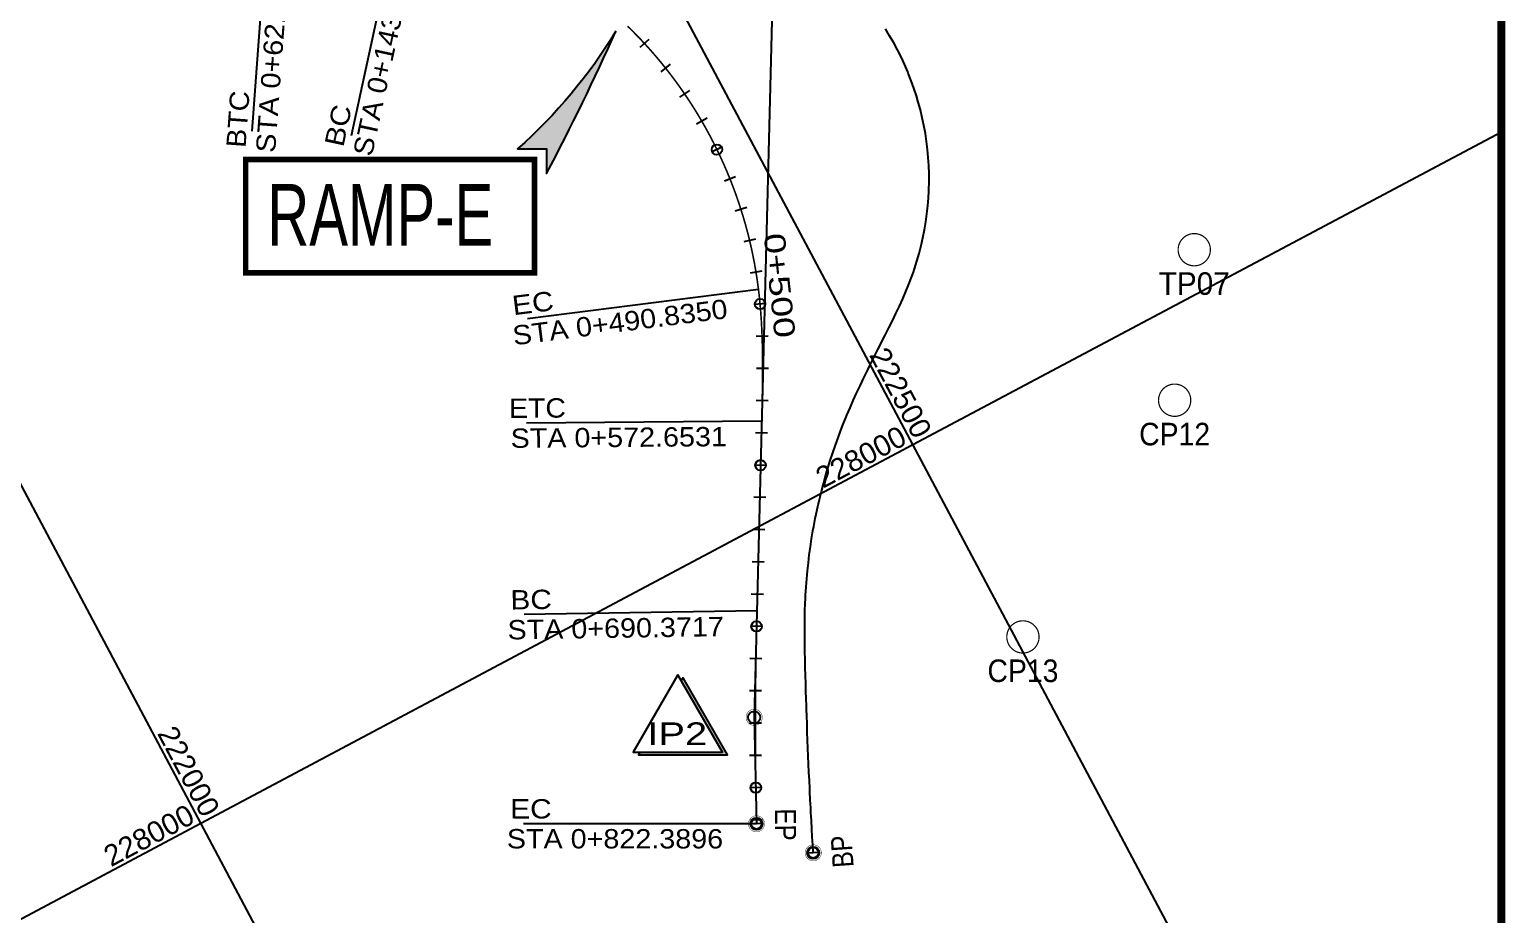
# Model space of a CAD drawing. Extents: x 228262 to 229103, y 224653 to 225247.
# Drawn here: x 228442.7 to 228625.7, y 224887.6 to 224997.4 of the extents above; entities that cross this region are included whole.
import ezdxf
from ezdxf.enums import TextEntityAlignment as Align

# ---------------------------------------------------------------- set-up
doc = ezdxf.new("R2010")
doc.units = 0
doc.header["$LTSCALE"] = 10
doc.header["$MEASUREMENT"] = 0
doc.layers.get('0').update_dxf_attribs({"linetype": 'CONTINUOUS'})
for name, color, linetype in [('CA-ALGN-CNTL', 2, 'CONTINUOUS'), ('CA-ALGN-IPLN', 1, 'CONTINUOUS'), ('CA-ALGN-IPSM', 2, 'CONTINUOUS'), ('CA-ALGN-STSM', 2, 'CONTINUOUS'), ('CA-ALGN-SUBL', 1, 'CONTINUOUS'), ('CA-ALGN-SUBT', 2, 'CONTINUOUS'), ('CA-ALGN-TEXT', 3, 'CONTINUOUS'), ('CA-LEAL', 1, 'CONTINUOUS'), ('CA-LEAT', 3, 'CONTINUOUS'), ('CV-GRID-BORD', 4, 'CONTINUOUS'), ('CV-GRID-LINE', 1, 'CONTINUOUS'), ('CV-GRID-TEXT', 4, 'CONTINUOUS'), ('CV-SURV-SYMB', 3, 'CONTINUOUS'), ('CV-SURV-TEXT', 3, 'CONTINUOUS')]:
    doc.layers.add(name, color=color, linetype=linetype)
doc.styles.add('GTXT', font='Dotum.ttf')
doc.styles.get("Standard").update_dxf_attribs({"font": 'Dotum.ttf'})

# ---------------------------------------------------------------- blocks, each defined once
blk = doc.blocks.new('CVSVCPM')
at = {"const_width": 0.15}
blk.add_lwpolyline([(0, 2, -1), (0, -2, -1), (0, 2)], format="xyb", dxfattribs=at)
at = {"style": 'GTXT', "flags": 1}
blk.add_attdef('NO', text='', height=2.5, dxfattribs=at).set_placement((0, 4.760439115567124), align=Align.MIDDLE)
blk = doc.blocks.new('CASTAMS')
blk.add_line((0, -1.5), (0, 1.5))
at = {"style": 'GTXT', "flags": 1}
for tag, p in [('STA_DST', (0, -3.624746947281125)), ('XSEC_DAT', (0, -6.854719476030255))]:
    blk.add_attdef(tag, text='', height=2.5, dxfattribs=at).set_placement(p, align=Align.MIDDLE)
blk = doc.blocks.new('CASTAMM')
blk.add_line((0, -1.5), (0, 1.5))
blk.add_circle((0, 0), 1.3)
at = {"style": 'GTXT', "flags": 1}
for tag, p in [('STA_DST', (0, -3.624746947281125)), ('XSEC_DAT', (0, -6.854719476030255))]:
    blk.add_attdef(tag, text='', height=2.5, dxfattribs=at).set_placement(p, align=Align.MIDDLE)
blk = doc.blocks.new('CAIPMRK')
at = {"const_width": 0.1}
blk.add_lwpolyline([(-2, 0, -0.9999999999999999), (2, 0, -1)], format="xyb", close=True, dxfattribs=at)
blk.add_circle((0, 0), 1.5)

msp = doc.modelspace()

# ---------------------------------------------------------------- hatches: boundary and pattern name
at = {"layer": 'CA-ALGN-TEXT'}
msp.add_hatch(color=256, dxfattribs=at).paths.add_polyline_path([(228528.6074773532, 224907.7633573587), (228518.4121654331, 224907.7633566394), (228518.2095510634, 224907.4124181994), (228529.2596934442, 224907.412418979), (228523.7346215786, 224916.9821226065), (228523.5098207702, 224916.5927561213)])
at = {"layer": 'CA-LEAL'}
h = msp.add_hatch(color=256, dxfattribs=at)
edge = h.paths.add_edge_path()
edge.add_arc((228461.290017937, 225030.0300141353), 63.30297680759396, 311.4591338655439, 328.73294369945853, ccw=False)
edge.add_line((228503.2020128953, 224982.588981776), (228506.810386329, 224982.5889820305))
edge.add_line((228506.810386329, 224982.5889820305), (228506.810386546, 224979.5134852881))
edge.add_arc((228230.3956561345, 225124.8525515058), 312.295608930891, 332.26457371009, 335.8680939628065)

# ---------------------------------------------------------------- linework, layer by layer
at = {"layer": 'CA-ALGN-CNTL', "const_width": 0.2000000000000009}
msp.add_lwpolyline([(228516.8463944482, 224997.8114543027), (228517.5568782112, 224997.1077612845), (228518.2544525934, 224996.3912672932), (228518.9388835398, 224995.6622080368), (228519.6099466518, 224994.9208266228), (228520.2674192969, 224994.167367098), (228520.911086733, 224993.4020799693), (228521.540732452, 224992.625214805), (228522.1561504295, 224991.8370312777), (228522.7571364066, 224991.0377899991), (228523.3434941272, 224990.2277535703), (228523.9150262842, 224989.4071908297), (228524.4715453389, 224988.576373544), (228525.0128682233, 224987.7355735921), (228525.5388151772, 224986.8850736722), (228526.0492119622, 224986.0251503579), (228526.5438903524, 224985.1560902152), (228527.0226865927, 224984.2781799221), (228527.4854422257, 224983.3917089733), (228527.9320049186, 224982.4969723854), (228528.3622268093, 224981.5942652869), (228528.7759662724, 224980.683883857), (228529.1730859292, 224979.7661333288), (228529.5534539227, 224978.8413128104), (228529.9169453476, 224977.9097296365), (228530.263439769, 224976.9716912538), (228530.5928211111, 224976.0275096919), (228530.9049831784, 224975.0774954383), (228531.1998223681, 224974.1219626241), (228531.4772403753, 224973.1612281977), (228531.7371443046, 224972.1956074533), (228531.979451856, 224971.2254213186), (228532.2040780248, 224970.2509915487), (228532.4109521573, 224969.2726384684), (228532.600004427, 224968.2906851075), (228532.7711730094, 224967.3054564857), (228532.9244013782, 224966.3172804394), (228533.0596375896, 224965.3264804463), (228533.0804644729, 224965.160794084), (228533.176944664, 224964.3333980741), (228533.2770998193, 224963.3384375164), (228533.3611794334, 224962.3419898823), (228533.4302685158, 224961.3443874466), (228533.4854611983, 224960.3459197664), (228533.5103837648, 224959.7943223846), (228533.5104859756, 224959.7918850769), (228533.5278591935, 224959.3468238013), (228533.5585651096, 224958.3473007448), (228533.5786826748, 224957.347507083), (228533.5893235771, 224956.347567292), (228533.5915985221, 224955.3475736139), (228533.5866162948, 224954.3475878224), (228533.5754897719, 224953.3476512156), (228533.5593288581, 224952.3477808602), (228533.5392463873, 224951.347984054), (228533.516353048, 224950.3482465685), (228533.4917578753, 224949.3485487654), (228533.4783978574, 224948.8180890069), (228533.4665566036, 224948.3488661996), (228533.4413248638, 224947.3491855547), (228533.4160940629, 224946.349503144), (228533.390865028, 224945.3498216722), (228533.3656342271, 224944.3501392615), (228533.3404051921, 224943.3504577896), (228533.3151734523, 224942.3507771448), (228533.2899426514, 224941.351094734), (228533.2647136165, 224940.3514132622), (228533.2394828156, 224939.3517308515), (228533.2142528417, 224938.3520511455), (228533.1890220408, 224937.3523687348), (228533.16379124, 224936.352686324), (228533.138562205, 224935.3530048522), (228533.1133314041, 224934.3533224415), (228533.0880996643, 224933.3536417967), (228533.0628706293, 224932.3539603248), (228533.0376398285, 224931.3542779141), (228533.0124107935, 224930.3545964423), (228532.9871790537, 224929.3549157974), (228532.9619482528, 224928.3552333866), (228532.9367192178, 224927.3555519148), (228532.911488417, 224926.355869504), (228532.8862576161, 224925.3561870933), (228532.8843819567, 224925.2818739949), (228532.861785031, 224924.3564887822), (228532.8390734499, 224923.3567460079), (228532.8181307633, 224922.3569652312), (228532.7989533275, 224921.3571490448), (228532.7815437352, 224920.3573010925), (228532.7659028135, 224919.3574240791), (228532.7520269185, 224918.3575205977), (228532.7399213479, 224917.3575934648), (228532.7295815191, 224916.3576470393), (228532.7210082589, 224915.3576840261), (228532.7142050993, 224914.3577063029), (228532.7091682842, 224913.3577209334), (228532.7058987528, 224912.3577261518), (228532.7043963931, 224911.3577264286), (228532.7046628588, 224910.3577271737), (228532.7066972112, 224909.3577301529), (228532.7104985112, 224908.357737132), (228532.7160666469, 224907.3577525819), (228532.7234024451, 224906.3577792073), (228532.732506733, 224905.3578197132), (228532.7433784594, 224904.3578803361), (228532.7560176245, 224903.357961076), (228532.7704232893, 224902.3580636989), (228532.7865988736, 224901.3581945532), (228532.8045389676, 224900.3583552931), (228532.8242479303, 224899.3585505011), (228532.834289718, 224898.8807444741), (228532.8342930348, 224898.8805763521), (228532.8342939737, 224898.8805745862)], dxfattribs=at)
at = {"layer": 'CA-ALGN-CNTL'}
msp.add_lwpolyline([(228539.876640781, 224895.2769426775), (228539.8766397301, 224895.2769489142), (228539.816892361, 224896.2751557678), (228539.758636761, 224897.2734581461), (228539.701875859, 224898.2718462806), (228539.646607062, 224899.2703165276), (228539.5928321359, 224900.268869826), (228539.5612861, 224900.8680402133), (228539.5099005096, 224901.8667177832), (228539.460008902, 224902.8654739338), (228539.4404713675, 224903.2649967344), (228539.3926717703, 224904.2638527092), (228539.346367207, 224905.262781028), (228539.3015560237, 224906.2617762811), (228539.2582391593, 224907.2608367027), (228539.2164166139, 224908.2599622929), (228539.1760884994, 224909.2591485807), (228539.1372557547, 224910.2583938003), (228539.099917553, 224911.257695247), (228539.0640738942, 224912.2570529206), (228539.0364757919, 224913.0565765914), (228539.023033874, 224913.4563505044), (228538.9904798911, 224914.4558218989), (228538.9655109592, 224915.2554320084), (228538.9503935416, 224915.755202121), (228538.9356470829, 224916.2549859997), (228538.934505824, 224916.2942592396), (228538.9345043251, 224916.2942833592), (228538.9067979511, 224917.2545698838), (228538.8793042786, 224918.2541904062), (228538.8545761122, 224919.253883783), (228538.8340283055, 224920.2536729302), (228538.8190690968, 224921.2535591253), (228538.8111098767, 224922.2535249356), (228538.8115655249, 224923.2535208064), (228538.8218464072, 224924.2534630712), (228538.8433603657, 224925.2532259487), (228538.8775182402, 224926.2526354189), (228538.9007233501, 224926.7716765959), (228538.9256999803, 224927.2514647945), (228538.9886148136, 224928.2494750606), (228539.0662879885, 224929.2464440674), (228539.1586980562, 224930.2421565476), (228539.2658281506, 224931.2363928755), (228539.38765423, 224932.2289341401), (228539.5241476701, 224933.2195657892), (228539.6752817244, 224934.2080697388), (228539.8410215318, 224935.1942303857), (228539.9422085158, 224935.7562732979), (228540.1308208967, 224936.7383159475), (228540.2413784783, 224937.2802729892), (228540.4472218905, 224938.2341049942), (228540.4911090076, 224938.4292306892), (228540.5580244309, 224938.7216726238), (228540.6492596603, 224939.1111276346), (228540.8874201502, 224940.0823445351), (228541.1399215886, 224941.0499311728), (228541.4067074756, 224942.0136785601), (228541.6877196575, 224942.9733723001), (228541.982897991, 224943.9288059978), (228542.2921771469, 224944.8797659712), (228542.615488867, 224945.8260483064), (228542.9527640665, 224946.7674463846), (228543.3039265967, 224947.7037498317), (228543.6689018511, 224948.6347581535), (228543.9032826983, 224949.2121391674), (228544.04759734, 224949.560270408), (228544.4394086186, 224950.4803072422), (228544.8430402502, 224951.3952218248), (228545.2571637112, 224952.3054380719), (228545.6804637091, 224953.2114231772), (228546.1116472365, 224954.1136833653), (228546.5494338018, 224955.0127609622), (228546.6376724586, 224955.1922433606), (228546.8147485756, 224955.5509126936), (228547.2604697351, 224956.4460841321), (228547.4397601075, 224956.8036520748), (228547.8897941849, 224957.6966634671), (228548.3414167782, 224958.5888727316), (228548.4691564735, 224958.8409445108), (228548.4691804121, 224958.8409889511), (228548.7932949703, 224959.4809506138), (228549.2431921948, 224960.374031944), (228549.6883480602, 224961.269482686), (228550.1259780118, 224962.1686333046), (228550.5532608166, 224963.0727426641), (228550.9673355904, 224963.9829737963), (228551.365282822, 224964.9003656897), (228551.7441215124, 224965.8258045864), (228552.1008106742, 224966.7599998638), (228552.2918045571, 224967.2931234943), (228552.4322765609, 224967.7034328223), (228552.7366675568, 224968.6559434513), (228553.013642716, 224969.6167841816), (228553.2629775125, 224970.5851674142), (228553.4844664662, 224971.5602952907), (228553.6779283285, 224972.541366981), (228553.8432024387, 224973.527581276), (228553.9801552963, 224974.5181242261), (228554.0886730499, 224975.512183269), (228554.1686669063, 224976.508945575), (228554.2120810088, 224977.307749175), (228554.2200715892, 224977.5075881674), (228554.2428448906, 224978.5072958048), (228554.2369681193, 224979.5072430982), (228554.2024447138, 224980.5066141605), (228554.1393060998, 224981.5045830688), (228554.0476004231, 224982.5003350557), (228553.9274054707, 224983.493050728), (228553.7788185664, 224984.4819165502), (228553.6019620927, 224985.4661187196), (228553.3969824393, 224986.4448494036), (228553.1640455331, 224987.4173066268), (228552.9033458912, 224988.3826900247), (228552.6749364347, 224989.1493722969), (228552.3648150711, 224990.10003444), (228552.0275838318, 224991.0414193421), (228551.6635205669, 224991.9727573569), (228551.58751477, 224992.157750716), (228551.1916489506, 224993.0760229526), (228550.7696407559, 224993.9825763692), (228550.3218308931, 224994.8766679461), (228549.8485920797, 224995.7575626229), (228549.3503092825, 224996.6245363826), (228548.8273912518, 224997.4768801192)], dxfattribs=at)
at = {"layer": 'CA-ALGN-IPLN'}
msp.add_lwpolyline([(228459.9595865861, 225014.3122687696), (228535.0610702839, 225011.5270700619), (228532.5512366245, 224912.081893824), (228532.8342939737, 224898.8805745862)], dxfattribs=at)
at = {"layer": 'CA-ALGN-SUBL', "linetype": 'Continuous'}
for p, q in [((228472.3752132065, 225013.8518251231), (228470.2631277711, 224984.762421284)), ((228488.661434808, 225012.4371419241), (228482.568999788, 224984.2127844153)), ((228533.0804644729, 224965.160794084), (228504.4367595595, 224961.5179531474)), ((228533.4783978574, 224948.8180890069), (228504.313372, 224948.5823193508)), ((228532.8843819567, 224925.2818739949), (228504.0134826375, 224924.8309929037)), ((228532.834289718, 224898.8807444741), (228503.9598718628, 224898.8914580057))]:
    msp.add_line(p, q, dxfattribs=at)
at = {"layer": 'CA-ALGN-TEXT'}
msp.add_lwpolyline([(228523.0824054876, 224917.3330609862), (228517.5573349723, 224907.7633565791), (228528.6074773532, 224907.7633573587)], close=True, dxfattribs=at)
msp.add_lwpolyline([(228518.4121654331, 224907.7633566394), (228518.2095510634, 224907.4124181994), (228529.2596934442, 224907.412418979), (228523.7346215786, 224916.9821226065), (228523.5098207702, 224916.5927561213)], dxfattribs=at)
at = {"layer": 'CA-LEAL'}
msp.add_lwpolyline([(228515.3987057996, 224997.1740136103, -0.07551426248393864), (228503.2020128953, 224982.588981776), (228506.810386329, 224982.5889820305), (228506.810386546, 224979.5134852881, 0.01572461911802678), (228515.3987057996, 224997.1740136103, 0.3054381006199533)], format="xyb", dxfattribs=at)
at = {"layer": 'CA-LEAL', "const_width": 0.6739200000000032}
msp.add_lwpolyline([(228469.4946878077, 224981.2667638068), (228505.3042360519, 224981.2667663332), (228505.3042370438, 224967.2077334925), (228469.4946887997, 224967.207730966)], close=True, dxfattribs=at)
at = {"layer": 'CV-GRID-BORD', "const_width": 1.000000000000005}
msp.add_lwpolyline([(228326.3143654901, 224791.5561755943), (228625.2211280196, 224791.5561966838), (228625.2211043113, 225127.582417074), (228326.3143417817, 225127.5823959845)], close=True, dxfattribs=at)
at = {"layer": 'CV-GRID-LINE', "linetype": 'Continuous'}
for p, q in [((228552.2269054166, 224945.9002875363), (228505.2797429084, 225034.1950435098)), ((228552.2269054166, 224945.9002875363), (228505.2797429084, 225034.1950435098)), ((228552.2269054166, 224945.9002875363), (228505.2797429084, 225034.1950435098)), ((228552.2269054166, 224945.9002875363), (228505.2797429084, 225034.1950435098)), ((228552.2269054166, 224945.9002875363), (228505.2797429084, 225034.1950435098)), ((228463.9321494431, 224898.953125028), (228416.9849869348, 224987.2478810016)), ((228463.9321494431, 224898.953125028), (228416.9849869348, 224987.2478810016)), ((228463.9321494431, 224898.953125028), (228416.9849869348, 224987.2478810016)), ((228463.9321494431, 224898.953125028), (228416.9849869348, 224987.2478810016)), ((228463.9321494431, 224898.953125028), (228416.9849869348, 224987.2478810016)), ((228552.2269054166, 224945.9002875363), (228625.2211143915, 224984.7120035111)), ((228552.2269054166, 224945.9002875363), (228625.2211143915, 224984.7120035111)), ((228552.2269054166, 224945.9002875363), (228625.2211143915, 224984.7120035111)), ((228552.2269054166, 224945.9002875363), (228625.2211143915, 224984.7120035111)), ((228552.2269054166, 224945.9002875363), (228625.2211143915, 224984.7120035111)), ((228463.9321494431, 224898.953125028), (228552.2269054166, 224945.9002875363)), ((228463.9321494431, 224898.953125028), (228552.2269054166, 224945.9002875363)), ((228463.9321494431, 224898.953125028), (228552.2269054166, 224945.9002875363)), ((228463.9321494431, 224898.953125028), (228552.2269054166, 224945.9002875363)), ((228463.9321494431, 224898.953125028), (228552.2269054166, 224945.9002875363)), ((228599.1740679249, 224857.6055315628), (228552.2269054166, 224945.9002875363)), ((228599.1740679249, 224857.6055315628), (228552.2269054166, 224945.9002875363)), ((228599.1740679249, 224857.6055315628), (228552.2269054166, 224945.9002875363)), ((228599.1740679249, 224857.6055315628), (228552.2269054166, 224945.9002875363)), ((228375.6373934695, 224852.0059625198), (228463.9321494431, 224898.953125028)), ((228375.6373934695, 224852.0059625198), (228463.9321494431, 224898.953125028)), ((228375.6373934695, 224852.0059625198), (228463.9321494431, 224898.953125028)), ((228375.6373934695, 224852.0059625198), (228463.9321494431, 224898.953125028)), ((228375.6373934695, 224852.0059625198), (228463.9321494431, 224898.953125028)), ((228510.8793119513, 224810.6583690545), (228463.9321494431, 224898.953125028)), ((228510.8793119513, 224810.6583690545), (228463.9321494431, 224898.953125028)), ((228510.8793119513, 224810.6583690545), (228463.9321494431, 224898.953125028)), ((228510.8793119513, 224810.6583690545), (228463.9321494431, 224898.953125028))]:
    msp.add_line(p, q, dxfattribs=at)

# ---------------------------------------------------------------- block references
at = {"layer": 'CA-ALGN-IPSM', "xscale": 0.5, "yscale": 0.5}
for p in [(228532.5512366245, 224912.081893824), (228532.8342939737, 224898.8805745862), (228539.8766407811, 224895.2769426775)]:
    msp.add_blockref('CAIPMRK', p, dxfattribs=at)
at = {"layer": 'CA-ALGN-STSM', "xscale": 0.5, "yscale": 0.5, "zscale": 0.5}
for name, p, rotation in [('CASTAMS', (228518.9388830703, 224995.6622089198), 132.67081055435), ('CASTAMS', (228521.540732452, 224992.625214805), 128.5037571500245), ('CASTAMS', (228523.9150262842, 224989.4071908297), 124.3368423408301), ('CASTAMS', (228526.0492119622, 224986.0251503579), 120.1699310481922), ('CASTAMM', (228527.9320058015, 224982.4969728549), 116.0028399488803), ('CASTAMS', (228529.5534535093, 224978.8413114579), 111.8359846389117), ('CASTAMS', (228530.9049845308, 224975.0774950248), 107.6689789545195), ('CASTAMS', (228531.9794505035, 224971.2254217321), 103.5020513268319), ('CASTAMS', (228532.7711730094, 224967.3054564857), 99.33507031832477), ('CASTAMM', (228533.2770993499, 224963.3384383993), 95.27502334497734), ('CASTAMS', (228533.527858724, 224959.3468246843), 92.08409403627617), ('CASTAMS', (228533.5915985221, 224955.3475736138), 89.91180007968681), ('CASTAMS', (228533.5392463873, 224951.347984054), 88.7582097546961), ('CASTAMS', (228533.4413262162, 224947.3491851413), 88.55430303935556), ('CASTAMM', (228533.3404038397, 224943.3504582031), 88.55430303793136), ('CASTAMS', (228533.2394832291, 224939.3517322039), 88.55430303789635), ('CASTAMS', (228533.138561322, 224935.3530043827), 88.55421988295637), ('CASTAMS', (228533.0376407114, 224931.3542783835), 88.5542198802132), ('CASTAMS', (228532.9367183349, 224927.3555514454), 88.55421988156716), ('CASTAMM', (228532.8390734499, 224923.3567460079), 88.74923139339312), ('CASTAMS', (228532.7659019305, 224919.3574236097), 89.15441505149786), ('CASTAMS', (228532.7210096114, 224915.3576836126), 89.55953492925288), ('CASTAMS', (228532.704397276, 224911.3577268981), 89.96464699560478), ('CASTAMS', (228532.7160662334, 224907.3577512295), 90.36968198327185), ('CASTAMM', (228532.7560172111, 224903.3579597236), 90.77483507678677), ('CASTAMM', (228532.8342939737, 224898.8805745862), 91.17995606658793), ('CASTAMS', (228532.8242470474, 224899.3585500317), 91.1799560693379), ('CASTAMM', (228539.8766456437, 224895.276957169), 93.42606221134594)]:
    msp.add_blockref(name, p, dxfattribs=dict(at, rotation=rotation))
at = {"layer": 'CV-SURV-SYMB'}
for p, rotation in [((228587.1241102352, 224970.0798067179), 180.0000040425014), ((228587.1241102351, 224970.0798067179), 90.00000404250149), ((228587.1241102352, 224970.0798067179), 180.0000040425014), ((228587.1241102351, 224970.0798067179), 90.00000404250149), ((228587.1241102352, 224970.0798067179), 180.0000040425014), ((228587.1241102351, 224970.0798067179), 90.00000404250149), ((228584.6937860305, 224951.4116898268), 180.0000040425014), ((228584.6937860304, 224951.4116898268), 90.00000404250149), ((228584.6937860305, 224951.4116898268), 180.0000040425014), ((228584.6937860304, 224951.4116898268), 90.00000404250149), ((228584.6937860305, 224951.4116898268), 180.0000040425014), ((228584.6937860304, 224951.4116898268), 90.00000404250149), ((228565.8771041909, 224922.0555883052), 180.0000040429183), ((228565.8771041909, 224922.0555883052), 90.00000404291839), ((228565.8771041909, 224922.0555883052), 180.0000040429183), ((228565.8771041909, 224922.0555883052), 90.00000404291839)]:
    msp.add_blockref('CVSVCPM', p, dxfattribs=dict(at, rotation=rotation))

# ---------------------------------------------------------------- texts
at = {"layer": 'CA-ALGN-SUBT'}
for s, rotation, width, p, p2 in [('  STA 0+62.1208', 85.7669680178641, 1.021215666967884, (228472.9863439996, 224980.0556028601), (228474.9792993406, 225006.9819518942)), ('  STA 0+143.9390', 77.81917868081497, 1.014685635659691, (228484.7088414477, 224979.5972079567), (228490.7855733024, 225007.7488241281)), ('  BTC', 85.8472312678172, 1.017955801140247, (228469.3258952173, 224980.7180476855), (228469.9776396863, 224989.6944191725)), ('  BC', 77.81917868648037, 1.043909348488529, (228481.1550998448, 224980.7069123564), (228482.6742828078, 224987.7448163994)), ('  EC', 7.247840268327156, 1.070183930347567, (228500.6602148702, 224961.6851720248), (228507.8026854554, 224962.5935354612)), ('  STA 0+490.8350', 7.2478402625887, 1.014685635660255, (228500.7957925274, 224957.9646691106), (228529.3656748687, 224961.5981228534)), ('  ETC', 0.4631693647234356, 1.03783327078633, (228500.2066912907, 224949.1910362113), (228509.2063981096, 224949.2637898998)), ('  STA 0+572.6531', 0.46316936959738, 1.014685635628577, (228500.3732460343, 224945.4823822959), (228529.1723078543, 224945.7151941013)), ('  BC', 0.8947266542245623, 1.043909348489228, (228500.2786341672, 224925.4150809514), (228507.4777570071, 224925.5275110602)), ('  STA 0+690.3717', 0.8947266486632017, 1.014685635661208, (228500.0016844615, 224921.7024239385), (228528.7981758213, 224922.1521443709)), ('  EC', 359.9787437927037, 1.070183930352415, (228500.2348380308, 224899.5351775824), (228507.4348382432, 224899.5325064484)), ('  STA 0+822.3896', 359.9787437868557, 1.014685635662309, (228499.8985723054, 224895.8274223859), (228528.698573155, 224895.816737847))]:
    msp.add_text(s, height=2.400000235847497, rotation=rotation, dxfattribs=dict(at, width=width)).set_placement(p, p2, align=Align.FIT)
at = {"layer": 'CA-ALGN-TEXT'}
for s, height, rotation, width, p, p2 in [('     0+500', 2.60000000000001, 276.080780647632, 1.177567107012412, (228533.0433808831, 224978.4066014075), (228535.1090260948, 224959.0163175029)), (' IP2', 2.800000000000013, 4.042615183139997e-06, 1.244645735777886, (228517.919241329, 224908.6523679941), (228526.719241329, 224908.652368615)), ('EP', 2.600000000000012, 270.6944304120655, 0.8708495804288063, (228535.1167490473, 224900.7631448718), (228535.1652282488, 224896.7634386622)), ('BP', 2.600000000000012, 93.90666468406278, 0.8374048402672497, (228544.8926116567, 224893.5357015249), (228544.6200862907, 224897.5264069664))]:
    msp.add_text(s, height=height, rotation=rotation, dxfattribs=dict(at, width=width)).set_placement(p, p2, align=Align.FIT)
at = {"layer": 'CA-LEAT', "width": 0.72}
msp.add_text('RAMP-E', height=7.647768031887391, rotation=4.046083187095707e-06, dxfattribs=at).set_placement((228472.1732609665, 224970.5748487915))
at = {"layer": 'CV-GRID-TEXT'}
for s, rotation, width, p, p2 in [('222500', 298.0000040424686, 0.9496198943430639, (228546.7586362895, 224957.036625927), (228552.3922957905, 224946.4412552102)), ('222500', 298.0000040424686, 0.9496198943430639, (228546.7586362895, 224957.036625927), (228552.3922957905, 224946.4412552102)), ('222500', 298.0000040424686, 0.9496198943430639, (228546.7586362895, 224957.036625927), (228552.3922957905, 224946.4412552102)), ('222500', 298.0000040424686, 0.9496198943430639, (228546.7586362895, 224957.036625927), (228552.3922957905, 224946.4412552102)), ('222500', 298.0000040424686, 0.9496198943430639, (228546.7586362895, 224957.036625927), (228552.3922957905, 224946.4412552102)), ('228000', 28.00000404246861, 0.9496198943430639, (228541.0905670259, 224940.4320184091), (228551.6859377427, 224946.0656779101)), ('228000', 28.00000404246861, 0.9496198943430639, (228541.0905670259, 224940.4320184091), (228551.6859377427, 224946.0656779101)), ('228000', 28.00000404246861, 0.9496198943430639, (228541.0905670259, 224940.4320184091), (228551.6859377427, 224946.0656779101)), ('228000', 28.00000404246861, 0.9496198943430639, (228541.0905670259, 224940.4320184091), (228551.6859377427, 224946.0656779101)), ('228000', 28.00000404246861, 0.9496198943430639, (228541.0905670259, 224940.4320184091), (228551.6859377427, 224946.0656779101)), ('222000', 298.0000040425913, 0.9496198943441452, (228458.463880316, 224910.0894634188), (228464.097539817, 224899.4940927019)), ('222000', 298.0000040425913, 0.9496198943441452, (228458.463880316, 224910.0894634188), (228464.097539817, 224899.4940927019)), ('222000', 298.0000040425913, 0.9496198943441452, (228458.463880316, 224910.0894634188), (228464.097539817, 224899.4940927019)), ('222000', 298.0000040425913, 0.9496198943441452, (228458.463880316, 224910.0894634188), (228464.097539817, 224899.4940927019)), ('222000', 298.0000040425913, 0.9496198943441452, (228458.463880316, 224910.0894634188), (228464.097539817, 224899.4940927019)), ('228000', 28.00000404265655, 0.9496198943421117, (228452.7958110524, 224893.4848559009), (228463.3911817692, 224899.1185154019)), ('228000', 28.00000404265655, 0.9496198943421117, (228452.7958110524, 224893.4848559009), (228463.3911817692, 224899.1185154019)), ('228000', 28.00000404265655, 0.9496198943421117, (228452.7958110524, 224893.4848559009), (228463.3911817692, 224899.1185154019)), ('228000', 28.00000404265655, 0.9496198943421117, (228452.7958110524, 224893.4848559009), (228463.3911817692, 224899.1185154019)), ('228000', 28.00000404265655, 0.9496198943421117, (228452.7958110524, 224893.4848559009), (228463.3911817692, 224899.1185154019))]:
    msp.add_text(s, height=2.600000000000012, rotation=rotation, dxfattribs=dict(at, width=width)).set_placement(p, p2, align=Align.FIT)
at = {"layer": 'CV-SURV-TEXT'}
for s, rotation, width, p, p2 in [('TP07', 4.042615183113257e-06, 0.9458087849317949, (228582.7241106302, 224964.4798064075), (228591.5241106303, 224964.4798070284)), ('CP12', 4.042804674805092e-06, 0.894318808603338, (228580.2937864256, 224945.8116895163), (228589.0937864256, 224945.8116901373)), ('CP12', 4.042804674805092e-06, 0.894318808603338, (228580.2937864256, 224945.8116895163), (228589.0937864256, 224945.8116901373)), ('CP12', 4.042804674805092e-06, 0.894318808603338, (228580.2937864256, 224945.8116895163), (228589.0937864256, 224945.8116901373)), ('CP13', 4.042425691474901e-06, 0.8943188086033378, (228561.477104586, 224916.4555879947), (228570.277104586, 224916.4555886156)), ('CP13', 4.042425691474901e-06, 0.8943188086033378, (228561.477104586, 224916.4555879947), (228570.277104586, 224916.4555886156))]:
    msp.add_text(s, height=2.800000000000013, rotation=rotation, dxfattribs=dict(at, width=width)).set_placement(p, p2, align=Align.FIT)

doc.saveas('drawing.dxf')
